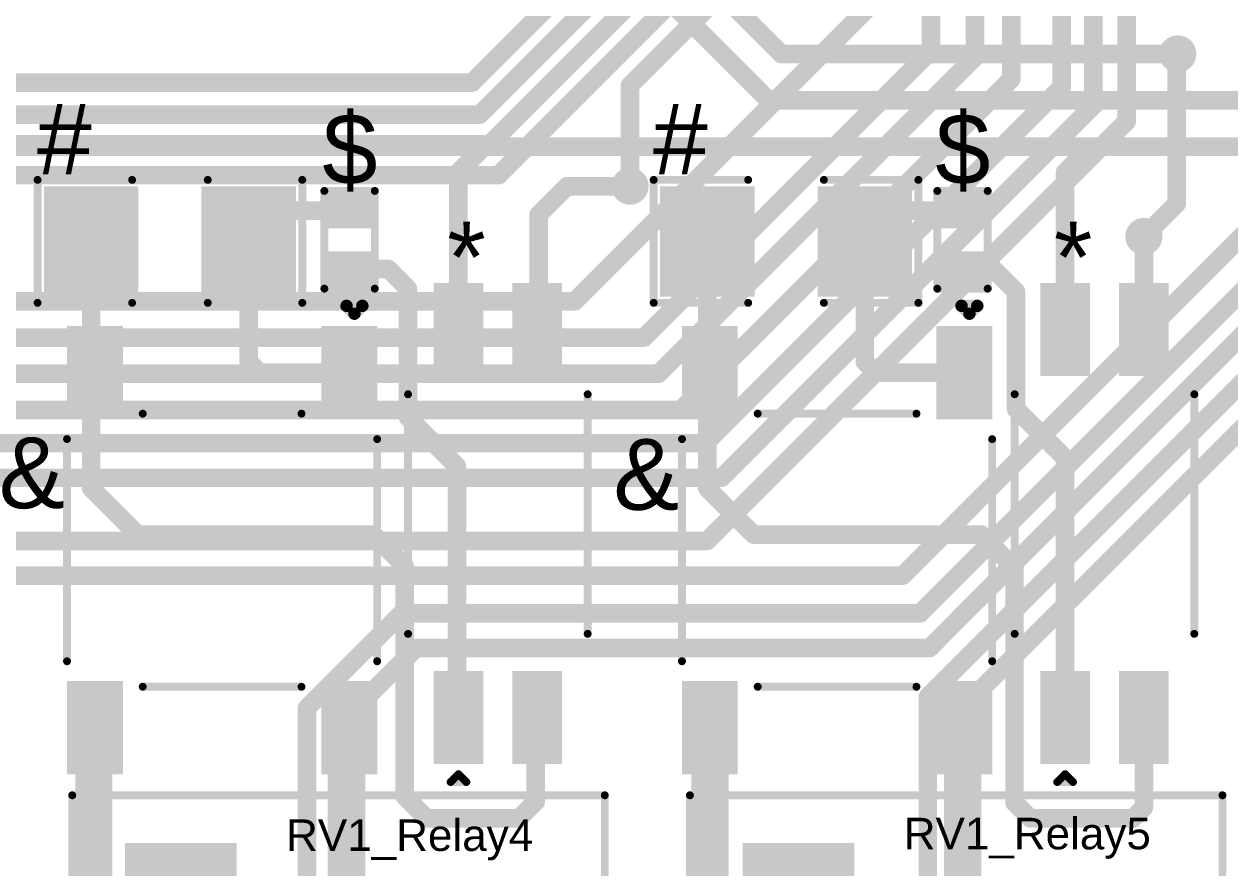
# Model space of a CAD drawing. Header units: millimetres. Extents: x -0.52 to 3.79, y -0.54 to 3.26.
# Drawn here: x 2.226 to 2.992, y 0.262 to 0.797 of the extents above; entities that cross this region are included whole.
import ezdxf

# ---------------------------------------------------------------- set-up
doc = ezdxf.new("R2010")
doc.units = ezdxf.units.MM
doc.header["$MEASUREMENT"] = 0
for name, color, linetype in [('BottomLayer', 5, 'Continuous'), ('BottomSolder', 6, 'Continuous'), ('MultiLayer', 9, 'Continuous'), ('PadHoleLayer', 156, 'Continuous'), ('TopLayer', 1, 'Continuous'), ('TopOverlay', 2, 'Continuous'), ('TopPaste', 8, 'Continuous'), ('TopSolder', 216, 'Continuous'), ('ViaHoleLayer', 16, 'Continuous')]:
    doc.layers.add(name, color=color, linetype=linetype)
doc.styles.add('Arial', font='', dxfattribs={"height": 0.2})
doc.styles.get('Arial').set_extended_font_data('Arial')

# ---------------------------------------------------------------- blocks, each defined once
blk = doc.blocks.new('ERZ_V07D680_6')
at = {"layer": 'BottomLayer'}
blk.add_hatch(color=5, dxfattribs=at).paths.add_polyline_path([(-0.13543, 0.0748), (-0.06457, 0.0748), (-0.06457, 0.00394), (-0.13543, 0.00394)])
h = blk.add_hatch(color=5, dxfattribs=at)
edge = h.paths.add_edge_path()
edge.add_arc((0.1, -0.03937), 0.03543, 0, 360)
at = {"layer": 'BottomSolder'}
h = blk.add_hatch(color=6, dxfattribs=at)
edge = h.paths.add_edge_path()
edge.add_arc((-0.1, 0.03937), 0.01575, 0, 360)
h = blk.add_hatch(color=6, dxfattribs=at)
edge = h.paths.add_edge_path()
edge.add_arc((0.1, -0.03937), 0.01575, 0, 360)
at = {"layer": 'MultiLayer'}
blk.add_hatch(color=9, dxfattribs=at).paths.add_polyline_path([(-0.13543, 0.0748), (-0.06457, 0.0748), (-0.06457, 0.00394), (-0.13543, 0.00394)])
h = blk.add_hatch(color=9, dxfattribs=at)
edge = h.paths.add_edge_path()
edge.add_arc((0.1, -0.03937), 0.03543, 0, 360)
at = {"layer": 'PadHoleLayer'}
h = blk.add_hatch(color=156, dxfattribs=at)
edge = h.paths.add_edge_path()
edge.add_arc((-0.1, 0.03937), 0.01575, 0, 360)
h = blk.add_hatch(color=156, dxfattribs=at)
edge = h.paths.add_edge_path()
edge.add_arc((0.1, -0.03937), 0.01575, 0, 360)
at = {"layer": 'TopLayer'}
blk.add_hatch(color=1, dxfattribs=at).paths.add_polyline_path([(-0.13543, 0.0748), (-0.06457, 0.0748), (-0.06457, 0.00394), (-0.13543, 0.00394)])
h = blk.add_hatch(color=1, dxfattribs=at)
edge = h.paths.add_edge_path()
edge.add_arc((0.1, -0.03937), 0.03543, 0, 360)
at = {"layer": 'TopSolder'}
h = blk.add_hatch(color=216, dxfattribs=at)
edge = h.paths.add_edge_path()
edge.add_arc((-0.1, 0.03937), 0.01575, 0, 360)
h = blk.add_hatch(color=216, dxfattribs=at)
edge = h.paths.add_edge_path()
edge.add_arc((0.1, -0.03937), 0.01575, 0, 360)
at = {"layer": 'TopOverlay', "const_width": 0.005}
for points in [[(-0.169, -0.104), (-0.169, 0.105)], [(-0.169, 0.105), (0.169, 0.105)], [(0.169, -0.104), (0.169, 0.105)], [(-0.169, -0.104), (0.169, -0.104)]]:
    blk.add_lwpolyline(points, dxfattribs=at)
at = {"layer": 'TopOverlay', "const_width": 0.0025}
for points in [[(-0.17025, 0.105, 1), (-0.16775, 0.105, 1)], [(-0.17025, 0.105, 1), (-0.16775, 0.105, 1)], [(0.16775, 0.105, 1), (0.17025, 0.105, 1)], [(0.16775, 0.105, 1), (0.17025, 0.105, 1)], [(-0.17025, -0.104, 1), (-0.16775, -0.104, 1)], [(-0.17025, -0.104, 1), (-0.16775, -0.104, 1)], [(0.16775, -0.104, 1), (0.17025, -0.104, 1)], [(0.16775, -0.104, 1), (0.17025, -0.104, 1)]]:
    blk.add_lwpolyline(points, format="xyb", close=True, dxfattribs=at)
blk = doc.blocks.new('ERZ_V07D680_7')
at = {"layer": 'BottomLayer'}
blk.add_hatch(color=5, dxfattribs=at).paths.add_polyline_path([(-0.13543, 0.0748), (-0.06457, 0.0748), (-0.06457, 0.00394), (-0.13543, 0.00394)])
h = blk.add_hatch(color=5, dxfattribs=at)
edge = h.paths.add_edge_path()
edge.add_arc((0.1, -0.03937), 0.03543, 0, 360)
at = {"layer": 'BottomSolder'}
h = blk.add_hatch(color=6, dxfattribs=at)
edge = h.paths.add_edge_path()
edge.add_arc((-0.1, 0.03937), 0.01575, 0, 360)
h = blk.add_hatch(color=6, dxfattribs=at)
edge = h.paths.add_edge_path()
edge.add_arc((0.1, -0.03937), 0.01575, 0, 360)
at = {"layer": 'MultiLayer'}
blk.add_hatch(color=9, dxfattribs=at).paths.add_polyline_path([(-0.13543, 0.0748), (-0.06457, 0.0748), (-0.06457, 0.00394), (-0.13543, 0.00394)])
h = blk.add_hatch(color=9, dxfattribs=at)
edge = h.paths.add_edge_path()
edge.add_arc((0.1, -0.03937), 0.03543, 0, 360)
at = {"layer": 'PadHoleLayer'}
h = blk.add_hatch(color=156, dxfattribs=at)
edge = h.paths.add_edge_path()
edge.add_arc((-0.1, 0.03937), 0.01575, 0, 360)
h = blk.add_hatch(color=156, dxfattribs=at)
edge = h.paths.add_edge_path()
edge.add_arc((0.1, -0.03937), 0.01575, 0, 360)
at = {"layer": 'TopLayer'}
blk.add_hatch(color=1, dxfattribs=at).paths.add_polyline_path([(-0.13543, 0.0748), (-0.06457, 0.0748), (-0.06457, 0.00394), (-0.13543, 0.00394)])
h = blk.add_hatch(color=1, dxfattribs=at)
edge = h.paths.add_edge_path()
edge.add_arc((0.1, -0.03937), 0.03543, 0, 360)
at = {"layer": 'TopSolder'}
h = blk.add_hatch(color=216, dxfattribs=at)
edge = h.paths.add_edge_path()
edge.add_arc((-0.1, 0.03937), 0.01575, 0, 360)
h = blk.add_hatch(color=216, dxfattribs=at)
edge = h.paths.add_edge_path()
edge.add_arc((0.1, -0.03937), 0.01575, 0, 360)
at = {"layer": 'TopOverlay', "const_width": 0.005}
for points in [[(-0.169, -0.104), (-0.169, 0.105)], [(-0.169, 0.105), (0.169, 0.105)], [(0.169, -0.104), (0.169, 0.105)], [(-0.169, -0.104), (0.169, -0.104)]]:
    blk.add_lwpolyline(points, dxfattribs=at)
at = {"layer": 'TopOverlay', "const_width": 0.0025}
for points in [[(-0.17025, 0.105, 1), (-0.16775, 0.105, 1)], [(-0.17025, 0.105, 1), (-0.16775, 0.105, 1)], [(0.16775, 0.105, 1), (0.17025, 0.105, 1)], [(0.16775, 0.105, 1), (0.17025, 0.105, 1)], [(-0.17025, -0.104, 1), (-0.16775, -0.104, 1)], [(-0.17025, -0.104, 1), (-0.16775, -0.104, 1)], [(0.16775, -0.104, 1), (0.17025, -0.104, 1)], [(0.16775, -0.104, 1), (0.17025, -0.104, 1)]]:
    blk.add_lwpolyline(points, format="xyb", close=True, dxfattribs=at)
blk = doc.blocks.new('C___1206_40')
at = {"layer": 'TopLayer'}
for points in [[(-0.08, 0.035), (-0.02, 0.035), (-0.02, -0.035), (-0.08, -0.035)], [(0.02, 0.035), (0.08, 0.035), (0.08, -0.035), (0.02, -0.035)]]:
    blk.add_hatch(color=1, dxfattribs=at).paths.add_polyline_path(points)
at = {"layer": 'TopPaste'}
for points in [[(-0.08, 0.035), (-0.02, 0.035), (-0.02, -0.035), (-0.08, -0.035)], [(0.02, 0.035), (0.08, 0.035), (0.08, -0.035), (0.02, -0.035)]]:
    blk.add_hatch(color=8, dxfattribs=at).paths.add_polyline_path(points)
at = {"layer": 'TopSolder'}
for points in [[(-0.08, 0.035), (-0.02, 0.035), (-0.02, -0.035), (-0.08, -0.035)], [(0.02, 0.035), (0.08, 0.035), (0.08, -0.035), (0.02, -0.035)]]:
    blk.add_hatch(color=216, dxfattribs=at).paths.add_polyline_path(points)
at = {"layer": 'TopOverlay', "const_width": 0.005}
for points in [[(-0.084, -0.039), (-0.084, 0.039)], [(-0.084, 0.039), (-0.024, 0.039)], [(0.024, 0.039), (0.084, 0.039)], [(0.084, -0.039), (0.084, 0.039)], [(-0.084, -0.039), (-0.024, -0.039)], [(0.024, -0.039), (0.084, -0.039)]]:
    blk.add_lwpolyline(points, dxfattribs=at)
at = {"layer": 'TopOverlay', "const_width": 0.0025}
for points in [[(-0.08525, 0.039, 1), (-0.08275, 0.039, 1)], [(-0.08525, 0.039, 1), (-0.08275, 0.039, 1)], [(-0.02525, 0.039, 1), (-0.02275, 0.039, 1)], [(0.02275, 0.039, 1), (0.02525, 0.039, 1)], [(0.08275, 0.039, 1), (0.08525, 0.039, 1)], [(0.08275, 0.039, 1), (0.08525, 0.039, 1)], [(-0.08525, -0.039, 1), (-0.08275, -0.039, 1)], [(-0.08525, -0.039, 1), (-0.08275, -0.039, 1)], [(-0.02525, -0.039, 1), (-0.02275, -0.039, 1)], [(0.02275, -0.039, 1), (0.02525, -0.039, 1)], [(0.08275, -0.039, 1), (0.08525, -0.039, 1)], [(0.08275, -0.039, 1), (0.08525, -0.039, 1)]]:
    blk.add_lwpolyline(points, format="xyb", close=True, dxfattribs=at)
blk = doc.blocks.new('C___1206_41')
at = {"layer": 'TopLayer'}
for points in [[(-0.08, 0.035), (-0.02, 0.035), (-0.02, -0.035), (-0.08, -0.035)], [(0.02, 0.035), (0.08, 0.035), (0.08, -0.035), (0.02, -0.035)]]:
    blk.add_hatch(color=1, dxfattribs=at).paths.add_polyline_path(points)
at = {"layer": 'TopPaste'}
for points in [[(-0.08, 0.035), (-0.02, 0.035), (-0.02, -0.035), (-0.08, -0.035)], [(0.02, 0.035), (0.08, 0.035), (0.08, -0.035), (0.02, -0.035)]]:
    blk.add_hatch(color=8, dxfattribs=at).paths.add_polyline_path(points)
at = {"layer": 'TopSolder'}
for points in [[(-0.08, 0.035), (-0.02, 0.035), (-0.02, -0.035), (-0.08, -0.035)], [(0.02, 0.035), (0.08, 0.035), (0.08, -0.035), (0.02, -0.035)]]:
    blk.add_hatch(color=216, dxfattribs=at).paths.add_polyline_path(points)
at = {"layer": 'TopOverlay', "const_width": 0.005}
for points in [[(-0.084, -0.039), (-0.084, 0.039)], [(-0.084, 0.039), (-0.024, 0.039)], [(0.024, 0.039), (0.084, 0.039)], [(0.084, -0.039), (0.084, 0.039)], [(-0.084, -0.039), (-0.024, -0.039)], [(0.024, -0.039), (0.084, -0.039)]]:
    blk.add_lwpolyline(points, dxfattribs=at)
at = {"layer": 'TopOverlay', "const_width": 0.0025}
for points in [[(-0.08525, 0.039, 1), (-0.08275, 0.039, 1)], [(-0.08525, 0.039, 1), (-0.08275, 0.039, 1)], [(-0.02525, 0.039, 1), (-0.02275, 0.039, 1)], [(0.02275, 0.039, 1), (0.02525, 0.039, 1)], [(0.08275, 0.039, 1), (0.08525, 0.039, 1)], [(0.08275, 0.039, 1), (0.08525, 0.039, 1)], [(-0.08525, -0.039, 1), (-0.08275, -0.039, 1)], [(-0.08525, -0.039, 1), (-0.08275, -0.039, 1)], [(-0.02525, -0.039, 1), (-0.02275, -0.039, 1)], [(0.02275, -0.039, 1), (0.02525, -0.039, 1)], [(0.08275, -0.039, 1), (0.08525, -0.039, 1)], [(0.08275, -0.039, 1), (0.08525, -0.039, 1)]]:
    blk.add_lwpolyline(points, format="xyb", close=True, dxfattribs=at)
blk = doc.blocks.new('SOP_4_1_27_________B____2_6___60')
at = {"layer": 'TopLayer'}
for points in [[(-0.15256, 0.04075), (-0.0935, 0.04075), (-0.0935, 0.00925), (-0.15256, 0.00925)], [(0.0935, 0.04075), (0.15256, 0.04075), (0.15256, 0.00925), (0.0935, 0.00925)], [(0.0935, 0.04075), (0.15256, 0.04075), (0.15256, 0.00925), (0.0935, 0.00925)], [(-0.15256, -0.00925), (-0.0935, -0.00925), (-0.0935, -0.04075), (-0.15256, -0.04075)], [(0.0935, -0.00925), (0.15256, -0.00925), (0.15256, -0.04075), (0.0935, -0.04075)]]:
    blk.add_hatch(color=1, dxfattribs=at).paths.add_polyline_path(points)
at = {"layer": 'TopPaste'}
for points in [[(-0.15256, 0.04075), (-0.0935, 0.04075), (-0.0935, 0.00925), (-0.15256, 0.00925)], [(0.0935, 0.04075), (0.15256, 0.04075), (0.15256, 0.00925), (0.0935, 0.00925)], [(0.0935, 0.04075), (0.15256, 0.04075), (0.15256, 0.00925), (0.0935, 0.00925)], [(-0.15256, -0.00925), (-0.0935, -0.00925), (-0.0935, -0.04075), (-0.15256, -0.04075)], [(0.0935, -0.00925), (0.15256, -0.00925), (0.15256, -0.04075), (0.0935, -0.04075)]]:
    blk.add_hatch(color=8, dxfattribs=at).paths.add_polyline_path(points)
at = {"layer": 'TopSolder'}
for points in [[(-0.15256, 0.04075), (-0.0935, 0.04075), (-0.0935, 0.00925), (-0.15256, 0.00925)], [(0.0935, 0.04075), (0.15256, 0.04075), (0.15256, 0.00925), (0.0935, 0.00925)], [(0.0935, 0.04075), (0.15256, 0.04075), (0.15256, 0.00925), (0.0935, 0.00925)], [(-0.15256, -0.00925), (-0.0935, -0.00925), (-0.0935, -0.04075), (-0.15256, -0.04075)], [(0.0935, -0.00925), (0.15256, -0.00925), (0.15256, -0.04075), (0.0935, -0.04075)]]:
    blk.add_hatch(color=216, dxfattribs=at).paths.add_polyline_path(points)
at = {"layer": 'TopOverlay', "const_width": 0.005}
for points in [[(-0.07, 0.057), (0.082, 0.057)], [(-0.164, 0.03), (-0.164, 0.02)], [(-0.164, 0.03), (-0.159, 0.025)], [(-0.159, 0.025), (-0.164, 0.02)], [(-0.07, -0.057), (0.082, -0.057)]]:
    blk.add_lwpolyline(points, dxfattribs=at)
at = {"layer": 'TopOverlay', "const_width": 0.0025}
for points in [[(-0.07125, 0.057, 1), (-0.06875, 0.057, 1)], [(0.08075, 0.057, 1), (0.08325, 0.057, 1)], [(-0.16525, 0.03, 1), (-0.16275, 0.03, 1)], [(-0.16525, 0.03, 1), (-0.16275, 0.03, 1)], [(-0.16025, 0.025, 1), (-0.15775, 0.025, 1)], [(-0.16025, 0.025, 1), (-0.15775, 0.025, 1)], [(-0.16525, 0.02, 1), (-0.16275, 0.02, 1)], [(-0.16525, 0.02, 1), (-0.16275, 0.02, 1)], [(-0.07125, -0.057, 1), (-0.06875, -0.057, 1)], [(0.08075, -0.057, 1), (0.08325, -0.057, 1)]]:
    blk.add_lwpolyline(points, format="xyb", close=True, dxfattribs=at)
blk = doc.blocks.new('SOP_4_1_27_________B____2_6___61')
at = {"layer": 'TopLayer'}
for points in [[(-0.15256, 0.04075), (-0.0935, 0.04075), (-0.0935, 0.00925), (-0.15256, 0.00925)], [(0.0935, 0.04075), (0.15256, 0.04075), (0.15256, 0.00925), (0.0935, 0.00925)], [(0.0935, 0.04075), (0.15256, 0.04075), (0.15256, 0.00925), (0.0935, 0.00925)], [(-0.15256, -0.00925), (-0.0935, -0.00925), (-0.0935, -0.04075), (-0.15256, -0.04075)], [(0.0935, -0.00925), (0.15256, -0.00925), (0.15256, -0.04075), (0.0935, -0.04075)]]:
    blk.add_hatch(color=1, dxfattribs=at).paths.add_polyline_path(points)
at = {"layer": 'TopPaste'}
for points in [[(-0.15256, 0.04075), (-0.0935, 0.04075), (-0.0935, 0.00925), (-0.15256, 0.00925)], [(0.0935, 0.04075), (0.15256, 0.04075), (0.15256, 0.00925), (0.0935, 0.00925)], [(0.0935, 0.04075), (0.15256, 0.04075), (0.15256, 0.00925), (0.0935, 0.00925)], [(-0.15256, -0.00925), (-0.0935, -0.00925), (-0.0935, -0.04075), (-0.15256, -0.04075)], [(0.0935, -0.00925), (0.15256, -0.00925), (0.15256, -0.04075), (0.0935, -0.04075)]]:
    blk.add_hatch(color=8, dxfattribs=at).paths.add_polyline_path(points)
at = {"layer": 'TopSolder'}
for points in [[(-0.15256, 0.04075), (-0.0935, 0.04075), (-0.0935, 0.00925), (-0.15256, 0.00925)], [(0.0935, 0.04075), (0.15256, 0.04075), (0.15256, 0.00925), (0.0935, 0.00925)], [(0.0935, 0.04075), (0.15256, 0.04075), (0.15256, 0.00925), (0.0935, 0.00925)], [(-0.15256, -0.00925), (-0.0935, -0.00925), (-0.0935, -0.04075), (-0.15256, -0.04075)], [(0.0935, -0.00925), (0.15256, -0.00925), (0.15256, -0.04075), (0.0935, -0.04075)]]:
    blk.add_hatch(color=216, dxfattribs=at).paths.add_polyline_path(points)
at = {"layer": 'TopOverlay', "const_width": 0.005}
for points in [[(-0.07, 0.057), (0.082, 0.057)], [(-0.164, 0.03), (-0.164, 0.02)], [(-0.164, 0.03), (-0.159, 0.025)], [(-0.159, 0.025), (-0.164, 0.02)], [(-0.07, -0.057), (0.082, -0.057)]]:
    blk.add_lwpolyline(points, dxfattribs=at)
at = {"layer": 'TopOverlay', "const_width": 0.0025}
for points in [[(-0.07125, 0.057, 1), (-0.06875, 0.057, 1)], [(0.08075, 0.057, 1), (0.08325, 0.057, 1)], [(-0.16525, 0.03, 1), (-0.16275, 0.03, 1)], [(-0.16525, 0.03, 1), (-0.16275, 0.03, 1)], [(-0.16025, 0.025, 1), (-0.15775, 0.025, 1)], [(-0.16025, 0.025, 1), (-0.15775, 0.025, 1)], [(-0.16525, 0.02, 1), (-0.16275, 0.02, 1)], [(-0.16525, 0.02, 1), (-0.16275, 0.02, 1)], [(-0.07125, -0.057, 1), (-0.06875, -0.057, 1)], [(0.08075, -0.057, 1), (0.08325, -0.057, 1)]]:
    blk.add_lwpolyline(points, format="xyb", close=True, dxfattribs=at)
blk = doc.blocks.new('R___0402_98')
at = {"layer": 'TopLayer'}
for points in [[(-0.0275, -0.0125), (-0.0275, 0.0125), (-0.0095, 0.0125), (-0.0095, -0.0125)], [(0.0095, -0.0125), (0.0095, 0.0125), (0.0275, 0.0125), (0.0275, -0.0125)]]:
    blk.add_hatch(color=1, dxfattribs=at).paths.add_polyline_path(points)
at = {"layer": 'TopPaste'}
for points in [[(-0.0275, -0.0125), (-0.0275, 0.0125), (-0.0095, 0.0125), (-0.0095, -0.0125)], [(0.0095, -0.0125), (0.0095, 0.0125), (0.0275, 0.0125), (0.0275, -0.0125)]]:
    blk.add_hatch(color=8, dxfattribs=at).paths.add_polyline_path(points)
at = {"layer": 'TopSolder'}
for points in [[(-0.02967, -0.01467), (-0.02967, 0.01467), (-0.00733, 0.01467), (-0.00733, -0.01467)], [(0.00733, -0.01467), (0.00733, 0.01467), (0.02967, 0.01467), (0.02967, -0.01467)]]:
    blk.add_hatch(color=216, dxfattribs=at).paths.add_polyline_path(points)
at = {"layer": 'TopOverlay'}
for points, const_width in [([(-0.031, 0.016), (0.031, 0.016)], 0.005), ([(-0.031, 0.016), (-0.031, -0.016)], 0.005), ([(0.031, 0.016), (0.031, -0.016)], 0.005), ([(-0.031, -0.016), (0.031, -0.016)], 0.005), ([(-0.032, -0.017), (0.032, -0.017)], 0.000127)]:
    blk.add_lwpolyline(points, dxfattribs=dict(at, const_width=const_width))
for points, const_width in [([(-0.03225, 0.016, 1), (-0.02975, 0.016, 1)], 0.0025), ([(-0.03225, 0.016, 1), (-0.02975, 0.016, 1)], 0.0025), ([(0.02975, 0.016, 1), (0.03225, 0.016, 1)], 0.0025), ([(0.02975, 0.016, 1), (0.03225, 0.016, 1)], 0.0025), ([(-0.03225, -0.016, 1), (-0.02975, -0.016, 1)], 0.0025), ([(-0.03225, -0.016, 1), (-0.02975, -0.016, 1)], 0.0025), ([(0.02975, -0.016, 1), (0.03225, -0.016, 1)], 0.0025), ([(0.02975, -0.016, 1), (0.03225, -0.016, 1)], 0.0025), ([(-0.03203, -0.017, 1), (-0.03197, -0.017, 1)], 0.0000635), ([(0.03197, -0.017, 1), (0.03203, -0.017, 1)], 0.0000635)]:
    blk.add_lwpolyline(points, format="xyb", close=True, dxfattribs=dict(at, const_width=const_width))
blk = doc.blocks.new('R___0402_99')
at = {"layer": 'TopLayer'}
for points in [[(-0.0275, -0.0125), (-0.0275, 0.0125), (-0.0095, 0.0125), (-0.0095, -0.0125)], [(0.0095, -0.0125), (0.0095, 0.0125), (0.0275, 0.0125), (0.0275, -0.0125)]]:
    blk.add_hatch(color=1, dxfattribs=at).paths.add_polyline_path(points)
at = {"layer": 'TopPaste'}
for points in [[(-0.0275, -0.0125), (-0.0275, 0.0125), (-0.0095, 0.0125), (-0.0095, -0.0125)], [(0.0095, -0.0125), (0.0095, 0.0125), (0.0275, 0.0125), (0.0275, -0.0125)]]:
    blk.add_hatch(color=8, dxfattribs=at).paths.add_polyline_path(points)
at = {"layer": 'TopSolder'}
for points in [[(-0.02967, -0.01467), (-0.02967, 0.01467), (-0.00733, 0.01467), (-0.00733, -0.01467)], [(0.00733, -0.01467), (0.00733, 0.01467), (0.02967, 0.01467), (0.02967, -0.01467)]]:
    blk.add_hatch(color=216, dxfattribs=at).paths.add_polyline_path(points)
at = {"layer": 'TopOverlay'}
for points, const_width in [([(-0.031, 0.016), (0.031, 0.016)], 0.005), ([(-0.031, 0.016), (-0.031, -0.016)], 0.005), ([(0.031, 0.016), (0.031, -0.016)], 0.005), ([(-0.031, -0.016), (0.031, -0.016)], 0.005), ([(-0.032, -0.017), (0.032, -0.017)], 0.000127)]:
    blk.add_lwpolyline(points, dxfattribs=dict(at, const_width=const_width))
for points, const_width in [([(-0.03225, 0.016, 1), (-0.02975, 0.016, 1)], 0.0025), ([(-0.03225, 0.016, 1), (-0.02975, 0.016, 1)], 0.0025), ([(0.02975, 0.016, 1), (0.03225, 0.016, 1)], 0.0025), ([(0.02975, 0.016, 1), (0.03225, 0.016, 1)], 0.0025), ([(-0.03225, -0.016, 1), (-0.02975, -0.016, 1)], 0.0025), ([(-0.03225, -0.016, 1), (-0.02975, -0.016, 1)], 0.0025), ([(0.02975, -0.016, 1), (0.03225, -0.016, 1)], 0.0025), ([(0.02975, -0.016, 1), (0.03225, -0.016, 1)], 0.0025), ([(-0.03203, -0.017, 1), (-0.03197, -0.017, 1)], 0.0000635), ([(0.03197, -0.017, 1), (0.03203, -0.017, 1)], 0.0000635)]:
    blk.add_lwpolyline(points, format="xyb", close=True, dxfattribs=dict(at, const_width=const_width))
blk = doc.blocks.new('ABS_182')
at = {"layer": 'TopLayer'}
for points in [[(-0.14213, 0.09843), (-0.08307, 0.09843), (-0.08307, 0.06299), (-0.14213, 0.06299)], [(0.08307, 0.09843), (0.14213, 0.09843), (0.14213, 0.06299), (0.08307, 0.06299)], [(-0.14213, -0.06299), (-0.08307, -0.06299), (-0.08307, -0.09843), (-0.14213, -0.09843)], [(0.08307, -0.06299), (0.14213, -0.06299), (0.14213, -0.09843), (0.08307, -0.09843)]]:
    blk.add_hatch(color=1, dxfattribs=at).paths.add_polyline_path(points)
at = {"layer": 'TopPaste'}
for points in [[(-0.14213, 0.09843), (-0.08307, 0.09843), (-0.08307, 0.06299), (-0.14213, 0.06299)], [(0.08307, 0.09843), (0.14213, 0.09843), (0.14213, 0.06299), (0.08307, 0.06299)], [(-0.14213, -0.06299), (-0.08307, -0.06299), (-0.08307, -0.09843), (-0.14213, -0.09843)], [(0.08307, -0.06299), (0.14213, -0.06299), (0.14213, -0.09843), (0.08307, -0.09843)]]:
    blk.add_hatch(color=8, dxfattribs=at).paths.add_polyline_path(points)
at = {"layer": 'TopSolder'}
for points in [[(-0.14213, 0.09843), (-0.08307, 0.09843), (-0.08307, 0.06299), (-0.14213, 0.06299)], [(0.08307, 0.09843), (0.14213, 0.09843), (0.14213, 0.06299), (0.08307, 0.06299)], [(-0.14213, -0.06299), (-0.08307, -0.06299), (-0.08307, -0.09843), (-0.14213, -0.09843)], [(0.08307, -0.06299), (0.14213, -0.06299), (0.14213, -0.09843), (0.08307, -0.09843)]]:
    blk.add_hatch(color=216, dxfattribs=at).paths.add_polyline_path(points)
at = {"layer": 'TopOverlay'}
for points, const_width in [([(0.07047, 0.09843), (-0.07047, 0.09843)], 0.005), ([(-0.15, 0.084), (-0.155, 0.089)], 0.00787), ([(-0.155, 0.079), (-0.155, 0.089)], 0.00787), ([(-0.155, 0.079), (-0.15, 0.084)], 0.00787), ([(-0.08661, -0.05039), (-0.08661, 0.05039)], 0.005), ([(0.08661, -0.05039), (0.08661, 0.05039)], 0.005), ([(0.07047, -0.09843), (-0.07047, -0.09843)], 0.005)]:
    blk.add_lwpolyline(points, dxfattribs=dict(at, const_width=const_width))
for points, const_width in [([(-0.07172, 0.09843, 1), (-0.06922, 0.09843, 1)], 0.0025), ([(0.06922, 0.09843, 1), (0.07172, 0.09843, 1)], 0.0025), ([(-0.15697, 0.089, 1), (-0.15303, 0.089, 1)], 0.00394), ([(-0.15697, 0.089, 1), (-0.15303, 0.089, 1)], 0.00394), ([(-0.15197, 0.084, 1), (-0.14803, 0.084, 1)], 0.00394), ([(-0.15197, 0.084, 1), (-0.14803, 0.084, 1)], 0.00394), ([(-0.15697, 0.079, 1), (-0.15303, 0.079, 1)], 0.00394), ([(-0.15697, 0.079, 1), (-0.15303, 0.079, 1)], 0.00394), ([(-0.08786, 0.05039, 1), (-0.08536, 0.05039, 1)], 0.0025), ([(0.08536, 0.05039, 1), (0.08786, 0.05039, 1)], 0.0025), ([(-0.08786, -0.05039, 1), (-0.08536, -0.05039, 1)], 0.0025), ([(0.08536, -0.05039, 1), (0.08786, -0.05039, 1)], 0.0025), ([(-0.07172, -0.09843, 1), (-0.06922, -0.09843, 1)], 0.0025), ([(0.06922, -0.09843, 1), (0.07172, -0.09843, 1)], 0.0025)]:
    blk.add_lwpolyline(points, format="xyb", close=True, dxfattribs=dict(at, const_width=const_width))
blk = doc.blocks.new('ABS_183')
at = {"layer": 'TopLayer'}
for points in [[(-0.14213, 0.09843), (-0.08307, 0.09843), (-0.08307, 0.06299), (-0.14213, 0.06299)], [(0.08307, 0.09843), (0.14213, 0.09843), (0.14213, 0.06299), (0.08307, 0.06299)], [(-0.14213, -0.06299), (-0.08307, -0.06299), (-0.08307, -0.09843), (-0.14213, -0.09843)], [(0.08307, -0.06299), (0.14213, -0.06299), (0.14213, -0.09843), (0.08307, -0.09843)]]:
    blk.add_hatch(color=1, dxfattribs=at).paths.add_polyline_path(points)
at = {"layer": 'TopPaste'}
for points in [[(-0.14213, 0.09843), (-0.08307, 0.09843), (-0.08307, 0.06299), (-0.14213, 0.06299)], [(0.08307, 0.09843), (0.14213, 0.09843), (0.14213, 0.06299), (0.08307, 0.06299)], [(-0.14213, -0.06299), (-0.08307, -0.06299), (-0.08307, -0.09843), (-0.14213, -0.09843)], [(0.08307, -0.06299), (0.14213, -0.06299), (0.14213, -0.09843), (0.08307, -0.09843)]]:
    blk.add_hatch(color=8, dxfattribs=at).paths.add_polyline_path(points)
at = {"layer": 'TopSolder'}
for points in [[(-0.14213, 0.09843), (-0.08307, 0.09843), (-0.08307, 0.06299), (-0.14213, 0.06299)], [(0.08307, 0.09843), (0.14213, 0.09843), (0.14213, 0.06299), (0.08307, 0.06299)], [(-0.14213, -0.06299), (-0.08307, -0.06299), (-0.08307, -0.09843), (-0.14213, -0.09843)], [(0.08307, -0.06299), (0.14213, -0.06299), (0.14213, -0.09843), (0.08307, -0.09843)]]:
    blk.add_hatch(color=216, dxfattribs=at).paths.add_polyline_path(points)
at = {"layer": 'TopOverlay'}
for points, const_width in [([(0.07047, 0.09843), (-0.07047, 0.09843)], 0.005), ([(-0.15, 0.084), (-0.155, 0.089)], 0.00787), ([(-0.155, 0.079), (-0.155, 0.089)], 0.00787), ([(-0.155, 0.079), (-0.15, 0.084)], 0.00787), ([(-0.08661, -0.05039), (-0.08661, 0.05039)], 0.005), ([(0.08661, -0.05039), (0.08661, 0.05039)], 0.005), ([(0.07047, -0.09843), (-0.07047, -0.09843)], 0.005)]:
    blk.add_lwpolyline(points, dxfattribs=dict(at, const_width=const_width))
for points, const_width in [([(-0.07172, 0.09843, 1), (-0.06922, 0.09843, 1)], 0.0025), ([(0.06922, 0.09843, 1), (0.07172, 0.09843, 1)], 0.0025), ([(-0.15697, 0.089, 1), (-0.15303, 0.089, 1)], 0.00394), ([(-0.15697, 0.089, 1), (-0.15303, 0.089, 1)], 0.00394), ([(-0.15197, 0.084, 1), (-0.14803, 0.084, 1)], 0.00394), ([(-0.15197, 0.084, 1), (-0.14803, 0.084, 1)], 0.00394), ([(-0.15697, 0.079, 1), (-0.15303, 0.079, 1)], 0.00394), ([(-0.15697, 0.079, 1), (-0.15303, 0.079, 1)], 0.00394), ([(-0.08786, 0.05039, 1), (-0.08536, 0.05039, 1)], 0.0025), ([(0.08536, 0.05039, 1), (0.08786, 0.05039, 1)], 0.0025), ([(-0.08786, -0.05039, 1), (-0.08536, -0.05039, 1)], 0.0025), ([(0.08536, -0.05039, 1), (0.08786, -0.05039, 1)], 0.0025), ([(-0.07172, -0.09843, 1), (-0.06922, -0.09843, 1)], 0.0025), ([(0.06922, -0.09843, 1), (0.07172, -0.09843, 1)], 0.0025)]:
    blk.add_lwpolyline(points, format="xyb", close=True, dxfattribs=dict(at, const_width=const_width))

msp = doc.modelspace()

# ---------------------------------------------------------------- hatches: boundary and pattern name
at = {"layer": 'BottomLayer'}
h = msp.add_hatch(color=5, dxfattribs=at)
edge = h.paths.add_edge_path()
edge.add_arc((2.95862, 0.77791), 0.01181, 0, 360)
h = msp.add_hatch(color=5, dxfattribs=at)
edge = h.paths.add_edge_path()
edge.add_arc((2.611, 0.694), 0.01181, 0, 360)
h = msp.add_hatch(color=5, dxfattribs=at)
edge = h.paths.add_edge_path()
edge.add_arc((2.93711, 0.66211), 0.01181, 0, 360)
at = {"layer": 'BottomSolder'}
h = msp.add_hatch(color=6, dxfattribs=at)
edge = h.paths.add_edge_path()
edge.add_arc((2.95862, 0.77791), 0.00591, 0, 360)
h = msp.add_hatch(color=6, dxfattribs=at)
edge = h.paths.add_edge_path()
edge.add_arc((2.611, 0.694), 0.00591, 0, 360)
h = msp.add_hatch(color=6, dxfattribs=at)
edge = h.paths.add_edge_path()
edge.add_arc((2.93711, 0.66211), 0.00591, 0, 360)
at = {"layer": 'TopLayer'}
h = msp.add_hatch(color=1, dxfattribs=at)
edge = h.paths.add_edge_path()
edge.add_arc((2.95862, 0.77791), 0.01181, 0, 360)
h = msp.add_hatch(color=1, dxfattribs=at)
edge = h.paths.add_edge_path()
edge.add_arc((2.611, 0.694), 0.01181, 0, 360)
h = msp.add_hatch(color=1, dxfattribs=at)
edge = h.paths.add_edge_path()
edge.add_arc((2.93711, 0.66211), 0.01181, 0, 360)
at = {"layer": 'TopSolder'}
h = msp.add_hatch(color=216, dxfattribs=at)
edge = h.paths.add_edge_path()
edge.add_arc((2.95862, 0.77791), 0.00591, 0, 360)
h = msp.add_hatch(color=216, dxfattribs=at)
edge = h.paths.add_edge_path()
edge.add_arc((2.611, 0.694), 0.00591, 0, 360)
h = msp.add_hatch(color=216, dxfattribs=at)
edge = h.paths.add_edge_path()
edge.add_arc((2.93711, 0.66211), 0.00591, 0, 360)
at = {"layer": 'ViaHoleLayer'}
h = msp.add_hatch(color=16, dxfattribs=at)
edge = h.paths.add_edge_path()
edge.add_arc((2.95862, 0.77791), 0.00591, 0, 360)
h = msp.add_hatch(color=16, dxfattribs=at)
edge = h.paths.add_edge_path()
edge.add_arc((2.611, 0.694), 0.00591, 0, 360)
h = msp.add_hatch(color=16, dxfattribs=at)
edge = h.paths.add_edge_path()
edge.add_arc((2.93711, 0.66211), 0.00591, 0, 360)

# ---------------------------------------------------------------- linework, layer by layer
at = {"layer": 'BottomLayer', "const_width": 0.01181}
for points in [[(2.92625, 0.73525), (2.92625, 1.02311)], [(2.905, 0.745), (2.905, 0.99755)], [(2.885, 0.757), (2.885, 0.983)], [(2.83, 0.776), (2.83, 0.96936)], [(2.853, 0.762), (2.853, 0.95)], [(2.51071, 0.75971), (2.66752, 0.91652)], [(2.51554, 0.73935), (2.68718, 0.91099)], [(2.52192, 0.72054), (2.708, 0.90662)], [(2.52757, 0.701), (2.729, 0.90243)], [(2.611, 0.758), (2.749, 0.896)], [(2.802, 0.78), (2.802, 0.849)], [(2.576, 0.621), (2.778, 0.823)], [(2.795, 0.423), (3.15674, 0.78474)], [(2.801, 0.401), (3.183, 0.783)], [(2.62, 0.598), (2.802, 0.78)], [(2.629, 0.575), (2.83, 0.776)], [(2.8, 0.37), (3.212, 0.782)], [(2.819, 0.36), (3.237, 0.778)], [(2.958, 0.683), (2.958, 0.77783)], [(1.1, 0.75971), (2.51071, 0.75971)], [(2.643, 0.552), (2.853, 0.762)], [(2.611, 0.694), (2.611, 0.758)], [(2.659, 0.531), (2.885, 0.757)], [(2.669, 0.509), (2.905, 0.745)], [(1.46965, 0.73935), (2.51554, 0.73935)], [(2.66, 0.469), (2.92625, 0.73525)], [(1.85583, 0.72054), (2.52192, 0.72054)], [(2.784, 0.447), (3.058, 0.721)], [(2.21629, 0.701), (2.52757, 0.701)], [(2.93711, 0.66211), (2.958, 0.683)], [(1.134, 0.621), (2.576, 0.621)], [(1.14, 0.598), (2.591, 0.598)], [(2.591, 0.598), (2.62, 0.598)], [(1.33, 0.575), (2.629, 0.575)], [(1.3352, 0.552), (2.643, 0.552)], [(1.72588, 0.531), (2.659, 0.531)], [(1.737, 0.509), (2.669, 0.509)], [(2.038, 0.469), (2.66, 0.469)], [(2.053, 0.447), (2.784, 0.447)], [(2.406, 0.363), (2.466, 0.423)], [(2.466, 0.423), (2.795, 0.423)], [(2.425, 0.35089), (2.47511, 0.401)], [(2.47511, 0.401), (2.801, 0.401)], [(2.8, 0.023), (2.8, 0.37)], [(2.406, 0.023), (2.406, 0.363)], [(2.819, 0.024), (2.819, 0.36)], [(2.425, 0.024), (2.425, 0.35089)]]:
    msp.add_lwpolyline(points, dxfattribs=at)
at = {"layer": 'BottomLayer', "const_width": 0.00591}
for points in [[(2.79905, 0.78, 1), (2.80495, 0.78, 1)], [(2.79905, 0.78, 1), (2.80495, 0.78, 1)], [(2.82705, 0.776, 1), (2.83295, 0.776, 1)], [(2.82705, 0.776, 1), (2.83295, 0.776, 1)], [(2.95505, 0.77783, 1), (2.96095, 0.77783, 1)], [(2.50776, 0.75971, 1), (2.51366, 0.75971, 1)], [(2.50776, 0.75971, 1), (2.51366, 0.75971, 1)], [(2.85005, 0.762, 1), (2.85595, 0.762, 1)], [(2.85005, 0.762, 1), (2.85595, 0.762, 1)], [(2.60805, 0.758, 1), (2.61395, 0.758, 1)], [(2.60805, 0.758, 1), (2.61395, 0.758, 1)], [(2.88205, 0.757, 1), (2.88795, 0.757, 1)], [(2.88205, 0.757, 1), (2.88795, 0.757, 1)], [(2.90205, 0.745, 1), (2.90795, 0.745, 1)], [(2.90205, 0.745, 1), (2.90795, 0.745, 1)], [(2.51259, 0.73935, 1), (2.5185, 0.73935, 1)], [(2.51259, 0.73935, 1), (2.5185, 0.73935, 1)], [(2.92329, 0.73525, 1), (2.9292, 0.73525, 1)], [(2.92329, 0.73525, 1), (2.9292, 0.73525, 1)], [(2.51897, 0.72054, 1), (2.52487, 0.72054, 1)], [(2.51897, 0.72054, 1), (2.52487, 0.72054, 1)], [(2.52461, 0.701, 1), (2.53052, 0.701, 1)], [(2.52461, 0.701, 1), (2.53052, 0.701, 1)], [(2.60805, 0.694, 1), (2.61395, 0.694, 1)], [(2.95505, 0.683, 1), (2.96095, 0.683, 1)], [(2.95505, 0.683, 1), (2.96095, 0.683, 1)], [(2.93416, 0.66211, 1), (2.94006, 0.66211, 1)], [(2.57305, 0.621, 1), (2.57895, 0.621, 1)], [(2.57305, 0.621, 1), (2.57895, 0.621, 1)], [(2.58805, 0.598, 1), (2.59395, 0.598, 1)], [(2.58805, 0.598, 1), (2.59395, 0.598, 1)], [(2.61705, 0.598, 1), (2.62295, 0.598, 1)], [(2.61705, 0.598, 1), (2.62295, 0.598, 1)], [(2.62605, 0.575, 1), (2.63195, 0.575, 1)], [(2.62605, 0.575, 1), (2.63195, 0.575, 1)], [(2.64005, 0.552, 1), (2.64595, 0.552, 1)], [(2.64005, 0.552, 1), (2.64595, 0.552, 1)], [(2.65605, 0.531, 1), (2.66195, 0.531, 1)], [(2.65605, 0.531, 1), (2.66195, 0.531, 1)], [(2.66605, 0.509, 1), (2.67195, 0.509, 1)], [(2.66605, 0.509, 1), (2.67195, 0.509, 1)], [(2.65705, 0.469, 1), (2.66295, 0.469, 1)], [(2.65705, 0.469, 1), (2.66295, 0.469, 1)], [(2.78105, 0.447, 1), (2.78695, 0.447, 1)], [(2.78105, 0.447, 1), (2.78695, 0.447, 1)], [(2.46305, 0.423, 1), (2.46895, 0.423, 1)], [(2.46305, 0.423, 1), (2.46895, 0.423, 1)], [(2.79205, 0.423, 1), (2.79795, 0.423, 1)], [(2.79205, 0.423, 1), (2.79795, 0.423, 1)], [(2.47216, 0.401, 1), (2.47807, 0.401, 1)], [(2.47216, 0.401, 1), (2.47807, 0.401, 1)], [(2.79805, 0.401, 1), (2.80395, 0.401, 1)], [(2.79805, 0.401, 1), (2.80395, 0.401, 1)], [(2.79705, 0.37, 1), (2.80295, 0.37, 1)], [(2.79705, 0.37, 1), (2.80295, 0.37, 1)], [(2.40305, 0.363, 1), (2.40895, 0.363, 1)], [(2.40305, 0.363, 1), (2.40895, 0.363, 1)], [(2.81605, 0.36, 1), (2.82195, 0.36, 1)], [(2.81605, 0.36, 1), (2.82195, 0.36, 1)], [(2.42205, 0.35089, 1), (2.42795, 0.35089, 1)], [(2.42205, 0.35089, 1), (2.42795, 0.35089, 1)]]:
    msp.add_lwpolyline(points, format="xyb", close=True, dxfattribs=at)
at = {"layer": 'TopLayer'}
for points, const_width in [([(2.644, 0.84077), (2.70687, 0.77791)], 0.01181), ([(2.62025, 0.82712), (2.69899, 0.74838)], 0.01181), ([(2.70687, 0.77791), (2.958, 0.77791)], 0.01181), ([(2.69899, 0.74838), (3.26662, 0.74838)], 0.01181), ([(1.39111, 0.71904), (2.51831, 0.71904)], 0.01181), ([(2.50211, 0.70284), (2.51831, 0.71904)], 0.01181), ([(2.51831, 0.71904), (2.90331, 0.71904)], 0.01181), ([(2.88711, 0.70284), (2.90331, 0.71904)], 0.01181), ([(2.90331, 0.71904), (3.25196, 0.71904)], 0.01181), ([(2.50211, 0.60306), (2.50211, 0.70284)], 0.01181), ([(2.88711, 0.60306), (2.88711, 0.70284)], 0.01181), ([(2.55295, 0.67595), (2.571, 0.694)], 0.01181), ([(2.571, 0.694), (2.611, 0.694)], 0.01181), ([(2.369, 0.659), (2.3885, 0.6785)], 0.01181), ([(2.3885, 0.6785), (2.432, 0.6785)], 0.01181), ([(2.55295, 0.58157), (2.55295, 0.67595)], 0.01181), ([(2.76, 0.659), (2.7795, 0.6785)], 0.01181), ([(2.7685, 0.6785), (2.812, 0.6785)], 0.01181), ([(2.7795, 0.6785), (2.823, 0.6785)], 0.01181), ([(2.93711, 0.60306), (2.93711, 0.66211)], 0.01181), ([(2.269, 0.5025), (2.269, 0.659)], 0.01181), ([(2.369, 0.58262), (2.369, 0.659)], 0.01181), ([(2.66, 0.5025), (2.66, 0.659)], 0.01181), ([(2.76, 0.58262), (2.76, 0.659)], 0.01181), ([(2.432, 0.6415), (2.4575, 0.6415)], 0.01181), ([(2.4575, 0.6415), (2.47, 0.629)], 0.01181), ([(2.823, 0.6415), (2.8415, 0.6415)], 0.01181), ([(2.8415, 0.6415), (2.856, 0.627)], 0.01181), ([(2.47, 0.54757), (2.47, 0.629)], 0.01181), ([(2.856, 0.55257), (2.856, 0.627)], 0.01181), ([(2.50211, 0.58157), (2.50211, 0.60306)], 0.01181), ([(2.88711, 0.58157), (2.88711, 0.60306)], 0.01181), ([(2.369, 0.58262), (2.37592, 0.5757)], 0.01181), ([(2.37592, 0.5757), (2.43282, 0.5757)], 0.01181), ([(2.76, 0.58262), (2.76692, 0.5757)], 0.01181), ([(2.76692, 0.5757), (2.82311, 0.5757)], 0.01181), ([(2.47, 0.54757), (2.50111, 0.51645)], 0.01181), ([(2.856, 0.55257), (2.88711, 0.52145)], 0.01181), ([(2.50111, 0.3355), (2.50111, 0.51645)], 0.01181), ([(2.88711, 0.3355), (2.88711, 0.52145)], 0.01181), ([(2.269, 0.5025), (2.29853, 0.47298)], 0.01181), ([(2.66, 0.5025), (2.68953, 0.47298)], 0.01181), ([(2.29853, 0.47298), (2.44802, 0.47298)], 0.01181), ([(2.44802, 0.47298), (2.468, 0.453)], 0.01181), ([(2.68953, 0.47298), (2.834, 0.47298)], 0.01181), ([(2.834, 0.47298), (2.855, 0.45198)], 0.01181), ([(2.468, 0.307), (2.468, 0.453)], 0.01181), ([(2.855, 0.303), (2.855, 0.45198)], 0.01181), ([(2.27069, 0.18931), (2.27069, 0.3515)], 0.02362), ([(2.66169, 0.18931), (2.66169, 0.3505)], 0.02362), ([(2.93711, 0.29992), (2.93711, 0.357)], 0.01181), ([(2.43111, 0.19689), (2.43111, 0.3355)], 0.02362), ([(2.82211, 0.18989), (2.82211, 0.3355)], 0.02362), ([(2.55111, 0.3035), (2.55111, 0.3355)], 0.01181), ([(2.468, 0.307), (2.482, 0.293)], 0.01181), ([(2.54061, 0.293), (2.55111, 0.3035)], 0.01181), ([(2.855, 0.303), (2.865, 0.293)], 0.01181), ([(2.482, 0.293), (2.54061, 0.293)], 0.01181), ([(2.865, 0.293), (2.93019, 0.293)], 0.01181), ([(2.93019, 0.293), (2.93711, 0.29992)], 0.01181)]:
    msp.add_lwpolyline(points, dxfattribs=dict(at, const_width=const_width))
for points, const_width in [([(2.70392, 0.77791, 1), (2.70982, 0.77791, 1)], 0.00591), ([(2.70392, 0.77791, 1), (2.70982, 0.77791, 1)], 0.00591), ([(2.95505, 0.77791, 1), (2.96095, 0.77791, 1)], 0.00591), ([(2.69604, 0.74838, 1), (2.70195, 0.74838, 1)], 0.00591), ([(2.69604, 0.74838, 1), (2.70195, 0.74838, 1)], 0.00591), ([(2.51535, 0.71904, 1), (2.52126, 0.71904, 1)], 0.00591), ([(2.51535, 0.71904, 1), (2.52126, 0.71904, 1)], 0.00591), ([(2.51535, 0.71904, 1), (2.52126, 0.71904, 1)], 0.00591), ([(2.90035, 0.71904, 1), (2.90626, 0.71904, 1)], 0.00591), ([(2.90035, 0.71904, 1), (2.90626, 0.71904, 1)], 0.00591), ([(2.90035, 0.71904, 1), (2.90626, 0.71904, 1)], 0.00591), ([(2.49916, 0.70284, 1), (2.50506, 0.70284, 1)], 0.00591), ([(2.49916, 0.70284, 1), (2.50506, 0.70284, 1)], 0.00591), ([(2.88416, 0.70284, 1), (2.89006, 0.70284, 1)], 0.00591), ([(2.88416, 0.70284, 1), (2.89006, 0.70284, 1)], 0.00591), ([(2.56805, 0.694, 1), (2.57395, 0.694, 1)], 0.00591), ([(2.56805, 0.694, 1), (2.57395, 0.694, 1)], 0.00591), ([(2.60805, 0.694, 1), (2.61395, 0.694, 1)], 0.00591), ([(2.38555, 0.6785, 1), (2.39145, 0.6785, 1)], 0.00591), ([(2.38555, 0.6785, 1), (2.39145, 0.6785, 1)], 0.00591), ([(2.42905, 0.6785, 1), (2.43495, 0.6785, 1)], 0.00591), ([(2.54999, 0.67595, 1), (2.5559, 0.67595, 1)], 0.00591), ([(2.54999, 0.67595, 1), (2.5559, 0.67595, 1)], 0.00591), ([(2.76555, 0.6785, 1), (2.77145, 0.6785, 1)], 0.00591), ([(2.77655, 0.6785, 1), (2.78245, 0.6785, 1)], 0.00591), ([(2.77655, 0.6785, 1), (2.78245, 0.6785, 1)], 0.00591), ([(2.80905, 0.6785, 1), (2.81495, 0.6785, 1)], 0.00591), ([(2.82005, 0.6785, 1), (2.82595, 0.6785, 1)], 0.00591), ([(2.93416, 0.66211, 1), (2.94006, 0.66211, 1)], 0.00591), ([(2.26605, 0.659, 1), (2.27195, 0.659, 1)], 0.00591), ([(2.36605, 0.659, 1), (2.37195, 0.659, 1)], 0.00591), ([(2.36605, 0.659, 1), (2.37195, 0.659, 1)], 0.00591), ([(2.65705, 0.659, 1), (2.66295, 0.659, 1)], 0.00591), ([(2.75705, 0.659, 1), (2.76295, 0.659, 1)], 0.00591), ([(2.75705, 0.659, 1), (2.76295, 0.659, 1)], 0.00591), ([(2.42905, 0.6415, 1), (2.43495, 0.6415, 1)], 0.00591), ([(2.45455, 0.6415, 1), (2.46045, 0.6415, 1)], 0.00591), ([(2.45455, 0.6415, 1), (2.46045, 0.6415, 1)], 0.00591), ([(2.82005, 0.6415, 1), (2.82595, 0.6415, 1)], 0.00591), ([(2.83855, 0.6415, 1), (2.84445, 0.6415, 1)], 0.00591), ([(2.83855, 0.6415, 1), (2.84445, 0.6415, 1)], 0.00591), ([(2.46705, 0.629, 1), (2.47295, 0.629, 1)], 0.00591), ([(2.46705, 0.629, 1), (2.47295, 0.629, 1)], 0.00591), ([(2.85305, 0.627, 1), (2.85895, 0.627, 1)], 0.00591), ([(2.85305, 0.627, 1), (2.85895, 0.627, 1)], 0.00591), ([(2.49916, 0.60306, 1), (2.50506, 0.60306, 1)], 0.00591), ([(2.49916, 0.60306, 1), (2.50506, 0.60306, 1)], 0.00591), ([(2.88416, 0.60306, 1), (2.89006, 0.60306, 1)], 0.00591), ([(2.88416, 0.60306, 1), (2.89006, 0.60306, 1)], 0.00591), ([(2.93416, 0.60306, 1), (2.94006, 0.60306, 1)], 0.00591), ([(2.36605, 0.58262, 1), (2.37195, 0.58262, 1)], 0.00591), ([(2.36605, 0.58262, 1), (2.37195, 0.58262, 1)], 0.00591), ([(2.37297, 0.5757, 1), (2.37887, 0.5757, 1)], 0.00591), ([(2.37297, 0.5757, 1), (2.37887, 0.5757, 1)], 0.00591), ([(2.42987, 0.5757, 1), (2.43577, 0.5757, 1)], 0.00591), ([(2.49916, 0.58157, 1), (2.50506, 0.58157, 1)], 0.00591), ([(2.54999, 0.58157, 1), (2.5559, 0.58157, 1)], 0.00591), ([(2.75705, 0.58262, 1), (2.76295, 0.58262, 1)], 0.00591), ([(2.75705, 0.58262, 1), (2.76295, 0.58262, 1)], 0.00591), ([(2.76397, 0.5757, 1), (2.76987, 0.5757, 1)], 0.00591), ([(2.76397, 0.5757, 1), (2.76987, 0.5757, 1)], 0.00591), ([(2.82016, 0.5757, 1), (2.82606, 0.5757, 1)], 0.00591), ([(2.88416, 0.58157, 1), (2.89006, 0.58157, 1)], 0.00591), ([(2.46705, 0.54757, 1), (2.47295, 0.54757, 1)], 0.00591), ([(2.46705, 0.54757, 1), (2.47295, 0.54757, 1)], 0.00591), ([(2.85305, 0.55257, 1), (2.85895, 0.55257, 1)], 0.00591), ([(2.85305, 0.55257, 1), (2.85895, 0.55257, 1)], 0.00591), ([(2.49816, 0.51645, 1), (2.50406, 0.51645, 1)], 0.00591), ([(2.49816, 0.51645, 1), (2.50406, 0.51645, 1)], 0.00591), ([(2.88416, 0.52145, 1), (2.89006, 0.52145, 1)], 0.00591), ([(2.88416, 0.52145, 1), (2.89006, 0.52145, 1)], 0.00591), ([(2.26605, 0.5025, 1), (2.27195, 0.5025, 1)], 0.00591), ([(2.26605, 0.5025, 1), (2.27195, 0.5025, 1)], 0.00591), ([(2.65705, 0.5025, 1), (2.66295, 0.5025, 1)], 0.00591), ([(2.65705, 0.5025, 1), (2.66295, 0.5025, 1)], 0.00591), ([(2.29557, 0.47298, 1), (2.30148, 0.47298, 1)], 0.00591), ([(2.29557, 0.47298, 1), (2.30148, 0.47298, 1)], 0.00591), ([(2.44507, 0.47298, 1), (2.45098, 0.47298, 1)], 0.00591), ([(2.44507, 0.47298, 1), (2.45098, 0.47298, 1)], 0.00591), ([(2.68657, 0.47298, 1), (2.69248, 0.47298, 1)], 0.00591), ([(2.68657, 0.47298, 1), (2.69248, 0.47298, 1)], 0.00591), ([(2.83105, 0.47298, 1), (2.83695, 0.47298, 1)], 0.00591), ([(2.83105, 0.47298, 1), (2.83695, 0.47298, 1)], 0.00591), ([(2.46505, 0.453, 1), (2.47095, 0.453, 1)], 0.00591), ([(2.46505, 0.453, 1), (2.47095, 0.453, 1)], 0.00591), ([(2.85205, 0.45198, 1), (2.85795, 0.45198, 1)], 0.00591), ([(2.85205, 0.45198, 1), (2.85795, 0.45198, 1)], 0.00591), ([(2.26479, 0.3515, 1), (2.2766, 0.3515, 1)], 0.01181), ([(2.65579, 0.3505, 1), (2.6676, 0.3505, 1)], 0.01181), ([(2.93416, 0.357, 1), (2.94006, 0.357, 1)], 0.00591), ([(2.42521, 0.3355, 1), (2.43702, 0.3355, 1)], 0.01181), ([(2.81621, 0.3355, 1), (2.82802, 0.3355, 1)], 0.01181), ([(2.49816, 0.3355, 1), (2.50406, 0.3355, 1)], 0.00591), ([(2.54816, 0.3355, 1), (2.55406, 0.3355, 1)], 0.00591), ([(2.88416, 0.3355, 1), (2.89006, 0.3355, 1)], 0.00591), ([(2.46505, 0.307, 1), (2.47095, 0.307, 1)], 0.00591), ([(2.46505, 0.307, 1), (2.47095, 0.307, 1)], 0.00591), ([(2.54816, 0.3035, 1), (2.55406, 0.3035, 1)], 0.00591), ([(2.54816, 0.3035, 1), (2.55406, 0.3035, 1)], 0.00591), ([(2.85205, 0.303, 1), (2.85795, 0.303, 1)], 0.00591), ([(2.85205, 0.303, 1), (2.85795, 0.303, 1)], 0.00591), ([(2.47905, 0.293, 1), (2.48495, 0.293, 1)], 0.00591), ([(2.47905, 0.293, 1), (2.48495, 0.293, 1)], 0.00591), ([(2.53766, 0.293, 1), (2.54356, 0.293, 1)], 0.00591), ([(2.53766, 0.293, 1), (2.54356, 0.293, 1)], 0.00591), ([(2.86205, 0.293, 1), (2.86795, 0.293, 1)], 0.00591), ([(2.86205, 0.293, 1), (2.86795, 0.293, 1)], 0.00591), ([(2.92724, 0.293, 1), (2.93315, 0.293, 1)], 0.00591), ([(2.92724, 0.293, 1), (2.93315, 0.293, 1)], 0.00591), ([(2.93416, 0.29992, 1), (2.94006, 0.29992, 1)], 0.00591), ([(2.93416, 0.29992, 1), (2.94006, 0.29992, 1)], 0.00591)]:
    msp.add_lwpolyline(points, format="xyb", close=True, dxfattribs=dict(at, const_width=const_width))

# ---------------------------------------------------------------- block references
for name, p in [('C___1206_41', (2.319, 0.659)), ('C___1206_40', (2.71, 0.659)), ('ERZ_V07D680_7', (2.426, 0.20263)), ('ERZ_V07D680_6', (2.818, 0.20263))]:
    msp.add_blockref(name, p)
for name, p, rotation in [('R___0402_99', (2.433, 0.66), 90), ('R___0402_98', (2.822, 0.66), 90), ('SOP_4_1_27_________B____2_6___61', (2.52711, 0.48003), 90), ('SOP_4_1_27_________B____2_6___60', (2.91211, 0.48003), 90), ('ABS_183', (2.35211, 0.4631), 270), ('ABS_182', (2.7424, 0.4631), 270)]:
    msp.add_blockref(name, p, dxfattribs=dict(rotation=rotation))

# ---------------------------------------------------------------- texts
at = {"layer": 'TopOverlay', "style": 'Arial'}
for s, height, p in [('#', 0.045, (2.2345, 0.70148)), ('$', 0.045, (2.41575, 0.69504)), ('#', 0.045, (2.6255, 0.70148)), ('$', 0.045, (2.80475, 0.69504)), ('*', 0.045, (2.495, 0.62646)), ('*', 0.045, (2.88, 0.62646)), ('&', 0.045, (2.21037, 0.48975)), ('&', 0.045, (2.60037, 0.48875)), ('RV1_Relay4', 0.02, (2.3927, 0.27234)), ('RV1_Relay5', 0.02, (2.7847, 0.27334))]:
    msp.add_text(s, height=height, dxfattribs=at).set_placement(p)

doc.saveas('drawing.dxf')
